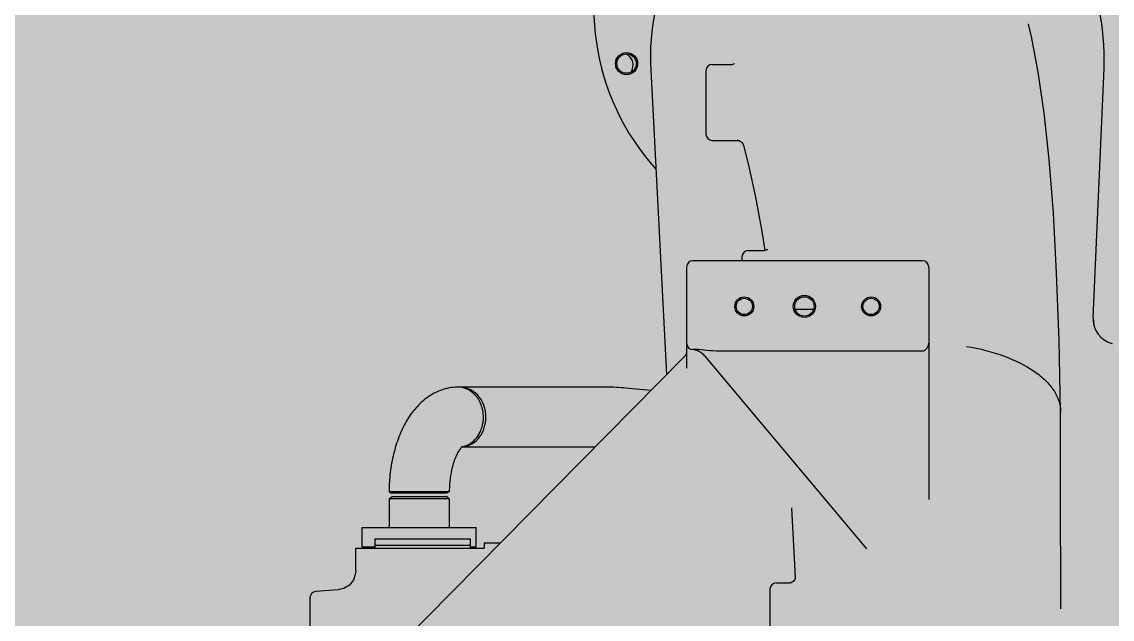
# Model space of a CAD drawing. Header units: millimetres. Extents: x -18489 to 17339, y -1599 to 10961.
# Drawn here: x -16879.6 to -16770.5, y 2544.3 to 2604 of the extents above; entities that cross this region are included whole.
import ezdxf

# ---------------------------------------------------------------- set-up
doc = ezdxf.new("R2010")
doc.units = ezdxf.units.MM
for name, color, linetype in [('188K-SM-03-F10-MECH-EQ-Y2257103$0$0 Xref', 8, 'Continuous'), ('188K-SM-03-F10-MECH-EQ-Y2257103$0$M-EQU-FOUNDATION', 8, 'Continuous'), ('188K-SM-03-F10-MECH-EQ-Y2257103$0$Micron CUP L10 HVAC EQU$0$M-MECH-EQU', 136, 'Continuous'), ('188K-SM-03-F10-MECH-EQ-Y2257103$0$Micron CUP L10 HVAC EQU$0$M-PHASE1 AREA', 252, 'Continuous')]:
    doc.layers.add(name, color=color, linetype=linetype)
pattern_1 = [(50, (4473.52, 709.2), (54.6554, -4.78173), [5.715, -62.865]), (355, (4473.52, 709.2), (-10.57303, 57.31705), [4.572, -50.29218]), (100.45144, (4478.076, 708.8), (44.08237, 52.53533), [4.857, -53.42707]), (46.1842, (4473.52, 724.44), (81.32371, -12.6127), [8.5725, -94.2975]), (96.63556, (4480.3, 723.39), (71.22124, 74.22784), [7.2855, -80.14068]), (351.18415, (4473.52, 724.44), (71.22124, 74.22784), [6.858, -75.43792]), (21, (4481.14, 720.63), (45.48432, -30.67956), [5.715, -62.865]), (326, (4481.14, 720.63), (18.54061, 55.25639), [4.572, -50.292]), (71.45144, (4484.93, 718.07), (64.02493, 24.57683), [4.857, -53.42698]), (37.5, (4473.521, 709.2), (0.926581, 25.366512), [0, -49.6824, 0, -51.054, 0, -50.4825]), (7.5, (4473.52, 709.2), (20.0459, 30.054172), [0, -29.1084, 0, -48.5394, 0, -19.2405]), (327.5, (4456.529, 709.2), (40.677179, -1.718623), [0, -19.05, 0, -59.436, 0, -78.867]), (317.5, (4448.91, 709.2), (44.438754, 7.62795), [0, -24.765, 0, -39.4716, 0, -56.007])]

# ---------------------------------------------------------------- blocks, each defined once
blk = doc.blocks.new('188K-SM-03-F10-MECH-EQ-Y2257103$0$Micron CUP L10 HVAC EQU$0$A$C0c53ceb0')
at = {"layer": '188K-SM-03-F10-MECH-EQ-Y2257103$0$Micron CUP L10 HVAC EQU$0$M-PHASE1 AREA'}
for p, q in [((-6356.85535, 16863.3794), (-6356.84452, 16863.33432)), ((-6354.08388, 16851.24526), (-6356.85533, 16863.37944)), ((-6347.32954, 16815.57531), (-6354.08388, 16851.24526)), ((-6673.42296, 16823.2804), (-6653.14525, 16823.2804)), ((-6652.31219, 16823.36744), (-6653.14501, 16823.27929)), ((-6651.47404, 16823.66777), (-6652.31219, 16823.36744)), ((-6651.16802, 16823.86628), (-6651.47404, 16823.66777)), ((-6651.23729, 16823.79086), (-6651.16802, 16823.86628)), ((-6735.04364, 16817.48497), (-6719.084, 16512.95691)), ((-6679.76628, 16816.93708), (-6679.76628, 16753.5039)), ((-6341.47543, 16774.91361), (-6347.32954, 16815.57531)), ((-6292.29484, 16569.68996), (-6281.38945, 16819.46442)), ((-6336.40569, 16728.17397), (-6341.47543, 16774.91361)), ((-6673.42296, 16747.16058), (-6648.4242, 16747.16058)), ((-6648.00057, 16747.14763), (-6648.4242, 16747.16184)), ((-6648.00057, 16747.14763), (-6647.11669, 16747.02546)), ((-6645.94515, 16746.657), (-6648.00057, 16747.14763)), ((-6647.11669, 16747.02546), (-6645.73575, 16746.56351)), ((-6645.73575, 16746.56351), (-6644.55817, 16745.84673)), ((-6644.55817, 16745.84673), (-6643.61681, 16744.9554)), ((-6643.61681, 16744.9554), (-6642.92535, 16743.97783)), ((-6642.92535, 16743.97783), (-6642.52652, 16743.14756)), ((-6642.52652, 16743.14756), (-6642.37152, 16742.70321)), ((-6642.37152, 16742.70321), (-6642.33456, 16742.57573)), ((-6642.33466, 16742.57922), (-6636.79414, 16720.79351)), ((-6332.16604, 16674.81649), (-6336.40569, 16728.17397)), ((-6636.79414, 16720.79351), (-6630.55565, 16692.22898)), ((-6630.55565, 16692.22898), (-6624.19829, 16658.12387)), ((-6328.83485, 16614.46741), (-6332.16604, 16674.81649)), ((-6624.19829, 16658.12387), (-6620.8683, 16637.09159)), ((-6618.60546, 16637.91531), (-6620.69889, 16637.06757)), ((-6618.14723, 16638.37918), (-6618.60546, 16637.91531)), ((-6618.47242, 16637.48439), (-6618.14723, 16638.37918)), ((-6463.08929, 16626.89128), (-6692.71739, 16626.89128)), ((-6643.8253, 16630.69727), (-6643.8253, 16626.89128)), ((-6637.48198, 16637.04059), (-6621.19042, 16637.04059)), ((-6620.69889, 16637.06757), (-6621.13141, 16637.04008)), ((-6699.06071, 16620.54796), (-6699.06071, 16519.46347)), ((-6456.74597, 16620.54796), (-6456.74597, 16388.14428)), ((-6326.41123, 16547.03773), (-6328.83485, 16614.46741)), ((-6572.06094, 16578.04773), (-6590.42806, 16578.04773)), ((-6324.86341, 16476.16707), (-6326.41123, 16547.03773)), ((-6986.5488, 16242.37058), (-6701.48866, 16530.7576)), ((-6699.68759, 16533.53366), (-6701.48741, 16530.75885)), ((-6699.06071, 16536.66586), (-6699.68759, 16533.53366)), ((-6689.79563, 16538.08483), (-6692.71739, 16538.08483)), ((-6680.78624, 16531.42551), (-6519.21806, 16338.87605)), ((-6463.09012, 16536.39713), (-6663.9029, 16536.39732)), ((-6928.09875, 16500.55629), (-6928.82184, 16500.54439)), ((-6777.15206, 16500.40952), (-6925.5037, 16500.40952)), ((-6734.87516, 16496.98145), (-6757.04024, 16499.26793)), ((-6324.89955, 16392.51965), (-6324.85943, 16475.42051)), ((-6324.86341, 16476.16707), (-6324.85943, 16475.42051)), ((-6790.73206, 16440.47266), (-6924.17247, 16440.47266)), ((-6996.87116, 16388.77433), (-6993.77562, 16391.14962)), ((-6996.87116, 16388.77433), (-6996.87116, 16359.9405)), ((-6936.60965, 16388.77433), (-6996.87116, 16388.77433)), ((-6996.86175, 16396.14419), (-6994.48608, 16394.32128)), ((-6996.86175, 16396.14419), (-6996.76742, 16396.14346)), ((-6996.8617, 16396.14419), (-6982.40226, 16396.13948)), ((-6938.99513, 16394.32128), (-6994.48568, 16394.32128)), ((-6993.77528, 16391.14962), (-6939.70553, 16391.14962)), ((-6989.62237, 16396.13991), (-6959.56762, 16396.1422)), ((-6982.40226, 16396.13948), (-6936.5951, 16396.16263)), ((-6959.56762, 16396.1422), (-6943.75502, 16396.14895)), ((-6943.75502, 16396.14895), (-6938.86333, 16396.15424)), ((-6936.60965, 16388.77433), (-6939.70518, 16391.14962)), ((-6936.59507, 16396.1626), (-6938.99473, 16394.32128)), ((-6938.86333, 16396.15424), (-6936.68542, 16396.16083)), ((-6936.68542, 16396.16083), (-6936.59507, 16396.1626)), ((-6936.60965, 16388.77433), (-6936.60965, 16359.9405)), ((-6324.64282, 16291.21307), (-6324.89955, 16392.51965)), ((-6594.16157, 16379.68827), (-6594.14999, 16379.49973)), ((-6594.15024, 16379.50374), (-6591.18979, 16323.02772)), ((-7023.83026, 16340.91054), (-7023.83026, 16359.9405)), ((-7023.8301, 16359.9405), (-6909.65071, 16359.9405)), ((-6909.65055, 16340.91054), (-6909.65055, 16359.9405)), ((-7010.94064, 16348.9271), (-7010.94064, 16339.41212)), ((-7010.94064, 16348.9271), (-6915.79088, 16348.9271)), ((-6915.79088, 16348.9271), (-6915.79088, 16339.41212)), ((-6901.70871, 16344.74051), (-6901.70871, 16339.41212)), ((-6901.70871, 16344.74051), (-6885.35983, 16344.74051)), ((-7030.17358, 16338.39719), (-7030.09186, 16339.41212)), ((-7030.17358, 16316.73887), (-7030.17358, 16338.39719)), ((-7030.09186, 16339.41212), (-6901.70871, 16339.41212)), ((-7023.8301, 16340.91054), (-7010.94064, 16340.91054)), ((-7010.94064, 16342.58378), (-6915.79088, 16342.58378)), ((-6915.79088, 16340.91054), (-6909.65071, 16340.91054)), ((-6591.18979, 16323.02772), (-6590.62098, 16309.12934)), ((-7030.34364, 16314.19718), (-7032.37502, 16307.85333)), ((-7030.17314, 16316.73887), (-7030.34364, 16314.19718)), ((-7036.46827, 16302.59823), (-7042.12182, 16299.07577)), ((-7032.37502, 16307.85333), (-7036.46827, 16302.59823)), ((-6609.4139, 16304.65074), (-6596.2879, 16304.65074)), ((-6594.52369, 16304.91726), (-6596.28711, 16304.64943)), ((-6592.18503, 16306.29275), (-6594.52369, 16304.91726)), ((-6590.90743, 16308.13102), (-6592.18503, 16306.29275)), ((-6590.61644, 16309.14515), (-6590.90743, 16308.13102)), ((-6590.61342, 16309.0719), (-6590.61644, 16309.14515)), ((-6590.60952, 16308.8507), (-6590.60878, 16308.83127)), ((-7076.00965, 16289.65258), (-7076.00965, 16217.7426)), ((-7047.69366, 16297.76925), (-7070.16944, 16295.98102)), ((-7042.12182, 16299.07577), (-7047.69365, 16297.76919)), ((-6615.75722, 16298.30742), (-6615.75722, 16234.87425)), ((-6324.65784, 16278.66907), (-6324.64282, 16291.21307))]:
    blk.add_line(p, q, dxfattribs=at)
for centre, radius in [((-6759.19643, 16824.04256), 11.10081), ((-6759.19643, 16824.04256), 9.71796), ((-6641.35358, 16581.21939), 9.51498), ((-6641.35358, 16581.21939), 8.13213), ((-6581.2443, 16581.21939), 11.10081), ((-6581.2443, 16581.21939), 9.71796), ((-6514.48723, 16581.21939), 9.51498), ((-6514.48723, 16581.21939), 8.13213)]:
    blk.add_circle(centre, radius, dxfattribs=at)
for centre, radius, start, end in [((-6550.8725, 16879.86279), 241.04607, 19.67306152, 222.01496328), ((-6508.26408, 16829.36998), 227.09077, 357.5, 183), ((-6765.3236, 16822.40079), 12.68664, 327.24490436, 62.75513953), ((-6673.42296, 16816.93708), 6.34332, 90, 180), ((-6673.42296, 16753.5039), 6.34332, 180, 270), ((-6692.71739, 16620.54796), 6.34332, 90, 180), ((-6637.48198, 16630.69727), 6.34332, 90, 180), ((-6463.08929, 16620.54796), 6.34332, 0, 90), ((-6266.80923, 16568.59819), 25.50898, 177.54703661, 194.21043273), ((-6266.9406, 16568.70035), 25.37327, 177.5, 255.51083689), ((-6267.02073, 16568.56432), 25.29565, 194.2536509, 197.16283929), ((-6266.89514, 16568.61069), 25.42933, 197.17917334, 210.56801656), ((-6692.71739, 16544.42815), 6.34332, 180, 270), ((-6610.92386, 16641.62894), 183.27011, 326.23455387, 326.67385966), ((-6463.08929, 16544.42815), 6.34332, 326.6364995, 0), ((-6695.36403, 16519.19329), 19.02995, 40, 82.67919228), ((-6689.83849, 16501.79654), 36.28841, 86.03236377, 89.93233468), ((-6928.16501, 16462.5852), 22.3157, 280.81733248, 282.53403934), ((-6609.4139, 16298.30742), 6.34332, 90, 180), ((-7069.66634, 16289.65769), 6.34332, 94.549, 180)]:
    blk.add_arc(centre, radius, start, end, dxfattribs=at)
for points in [[(-6458.56779, 16539.76844), (-6458.86456, 16539.32532), (-6459.1872, 16538.89798), (-6459.53754, 16538.49587)], [(-6757.04024, 16499.26793), (-6763.71953, 16499.95694), (-6770.43733, 16500.40952), (-6777.15206, 16500.40952)]]:
    blk.add_open_spline(points, degree=3, dxfattribs=at)
for points, knots in [([(-6418.89178, 16541.20287), (-6406.05935, 16539.03014), (-6382.45459, 16533.111), (-6355.95709, 16520.47838), (-6340.05287, 16507.74913), (-6331.59387, 16497.83396), (-6326.25676, 16487.24032), (-6324.92187, 16479.76821), (-6324.86341, 16476.16707)], [0, 0, 0, 0, 0.3194013858, 0.5942236481, 0.7120770994, 0.8170812019, 0.9116133441, 1, 1, 1, 1]), ([(-6663.9029, 16536.39732), (-6667.81647, 16536.39635), (-6675.64429, 16536.83193), (-6683.4219, 16537.73336), (-6687.32759, 16537.99797)], [0, 0, 0, 0, 0.4999315167, 1, 1, 1, 1]), ([(-6459.53754, 16538.49587), (-6460.22776, 16537.70364), (-6461.32806, 16536.68479), (-6462.73661, 16536.39702), (-6463.09012, 16536.39713)], [0, 0, 0, 0, 0.7482566958, 1, 1, 1, 1]), ([(-6928.82184, 16500.54439), (-6931.48005, 16500.45691), (-6936.786, 16499.86171), (-6944.49189, 16497.75519), (-6951.78267, 16494.53686), (-6958.54388, 16490.3393), (-6964.72196, 16485.2963), (-6972.21829, 16477.54956), (-6980.17459, 16466.15126), (-6987.47075, 16450.59449), (-6992.73516, 16433.43519), (-6995.98702, 16415.10998), (-6996.79594, 16402.5131), (-6996.86175, 16396.1442)], [0, 0, 0, 0, 0.0582917483, 0.1164540619, 0.1744438709, 0.2323424206, 0.2903539103, 0.348784375, 0.4681587537, 0.5929532698, 0.7239948362, 0.8604047949, 1, 1, 1, 1]), ([(-6902.4731, 16467.72817), (-6902.31369, 16469.80278), (-6902.36286, 16473.97588), (-6903.52961, 16480.07586), (-6905.74206, 16485.77362), (-6908.91195, 16490.82629), (-6912.9117, 16495.01791), (-6917.57949, 16498.16243), (-6922.71448, 16500.11401), (-6926.31791, 16500.55629), (-6928.09875, 16500.55629)], [0, 0, 0, 0, 0.1340698185, 0.2672574981, 0.3981429229, 0.5256355646, 0.6491537939, 0.7687690772, 0.8852530029, 1, 1, 1, 1]), ([(-6900.03778, 16467.41395), (-6899.34637, 16475.38688), (-6903.05744, 16491.74781), (-6918.36827, 16500.40797), (-6925.5037, 16500.4094)], [0, 0, 0, 0, 0.5286502681, 1, 1, 1, 1]), ([(-6924.07519, 16440.51939), (-6918.01068, 16440.9169), (-6905.42423, 16447.7438), (-6900.61943, 16460.70673), (-6900.03778, 16467.41395)], [0, 0, 0, 0, 0.4744386119, 1, 1, 1, 1]), ([(-6923.32207, 16440.80135), (-6921.95095, 16441.10615), (-6919.23508, 16441.9852), (-6915.43235, 16444.03852), (-6911.96582, 16446.77966), (-6908.92614, 16450.13301), (-6906.38918, 16454.01173), (-6903.74766, 16459.77321), (-6902.71894, 16464.52894), (-6902.4731, 16467.72817)], [0, 0, 0, 0, 0.1158501219, 0.2338640861, 0.3546685669, 0.4785826559, 0.6055855843, 0.7353508664, 1, 1, 1, 1]), ([(-6923.95393, 16440.70417), (-6924.1858, 16440.48262), (-6924.718, 16439.91972), (-6925.57223, 16438.87067), (-6926.56638, 16437.45982), (-6928.11305, 16434.93426), (-6930.05936, 16430.97611), (-6932.16043, 16425.36933), (-6933.97205, 16418.85941), (-6935.87946, 16409.0805), (-6936.51211, 16401.38847), (-6936.59505, 16396.16263)], [0, 0, 0, 0, 0.0204150922, 0.0492502283, 0.0860533451, 0.1301973803, 0.2376650337, 0.3662022205, 0.5108566074, 0.6672902799, 1, 1, 1, 1]), ([(-6923.416, 16441.16496), (-6923.47408, 16441.12457), (-6923.65868, 16440.97669), (-6923.83428, 16440.8185), (-6923.95393, 16440.70417)], [0, 0, 0, 0, 0.2994416963, 1, 1, 1, 1])]:
    blk.add_open_spline(points, degree=3, knots=knots, dxfattribs=at)
blk = doc.blocks.new('188K-SM-03-F10-MECH-EQ-Y2257103$0$Micron CUP L10 HVAC EQU')
at = {"layer": '188K-SM-03-F10-MECH-EQ-Y2257103$0$Micron CUP L10 HVAC EQU$0$M-MECH-EQU'}
blk.add_blockref('188K-SM-03-F10-MECH-EQ-Y2257103$0$Micron CUP L10 HVAC EQU$0$A$C0c53ceb0', (-206166.7, 2082.2), dxfattribs=at)
blk = doc.blocks.new('188K-SM-03-F10-MECH-EQ-Y2257103')
at = {"layer": '188K-SM-03-F10-MECH-EQ-Y2257103$0$M-EQU-FOUNDATION'}
h = blk.add_hatch(dxfattribs=at)
h.set_pattern_fill('AR-CONC', color=256, scale=0.3)
h.set_pattern_definition(pattern_1)
h.paths.add_polyline_path([(-17043.15, 4192.46), (-16393.15, 4192.46), (-16393.15, 1372.46), (-17043.15, 1372.46)], flags=16)
h.paths.add_polyline_path([(-17048.15, 4197.46), (-16388.15, 4197.46), (-16388.15, 1367.46), (-17048.15, 1367.46)])
h = blk.add_hatch(dxfattribs=at)
h.set_pattern_fill('AR-CONC', color=256, scale=0.3)
h.set_pattern_definition(pattern_1)
h.paths.add_polyline_path([(-17033.15, 4182.46), (-16403.15, 4182.46), (-16403.15, 1382.46), (-17033.15, 1382.46)])
at = {"layer": '188K-SM-03-F10-MECH-EQ-Y2257103$0$0 Xref', "xscale": 0.1, "yscale": 0.1, "zscale": 0.1}
blk.add_blockref('188K-SM-03-F10-MECH-EQ-Y2257103$0$Micron CUP L10 HVAC EQU', (4473.52, 709.2), dxfattribs=at)

msp = doc.modelspace()

# ---------------------------------------------------------------- block references
msp.add_blockref('188K-SM-03-F10-MECH-EQ-Y2257103', (0, 0))

doc.saveas('drawing.dxf')
